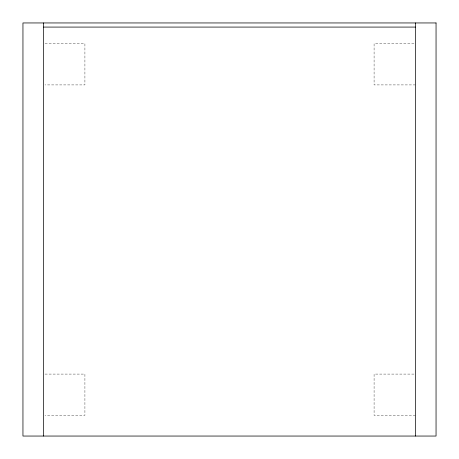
<?xml version="1.0" encoding="UTF-8"?>
<svg xmlns="http://www.w3.org/2000/svg" width="459" height="459" viewBox="0 0 459 459"><rect width="100%" height="100%" fill="white"/><g stroke="black" fill="none" stroke-linecap="round" stroke-linejoin="round"><path stroke-width="0.34" stroke-dasharray="2.29 1.72" d="M45.028 43.605L84.915 43.605L84.915 84.915L45.028 84.915M413.972 43.605L374.085 43.605L374.085 84.915L415.395 84.915M45.028 374.085L84.915 374.085L84.915 415.395L45.028 415.395M413.972 374.085L374.085 374.085L374.085 415.395L415.395 415.395"/><path stroke-width="0.69" d="M43.605 27.081L415.395 27.081M415.395 22.95L415.395 436.05M43.605 22.95L43.605 436.05M436.05 22.95L22.95 22.95L22.95 436.05L436.05 436.05L436.05 22.95"/></g></svg>
